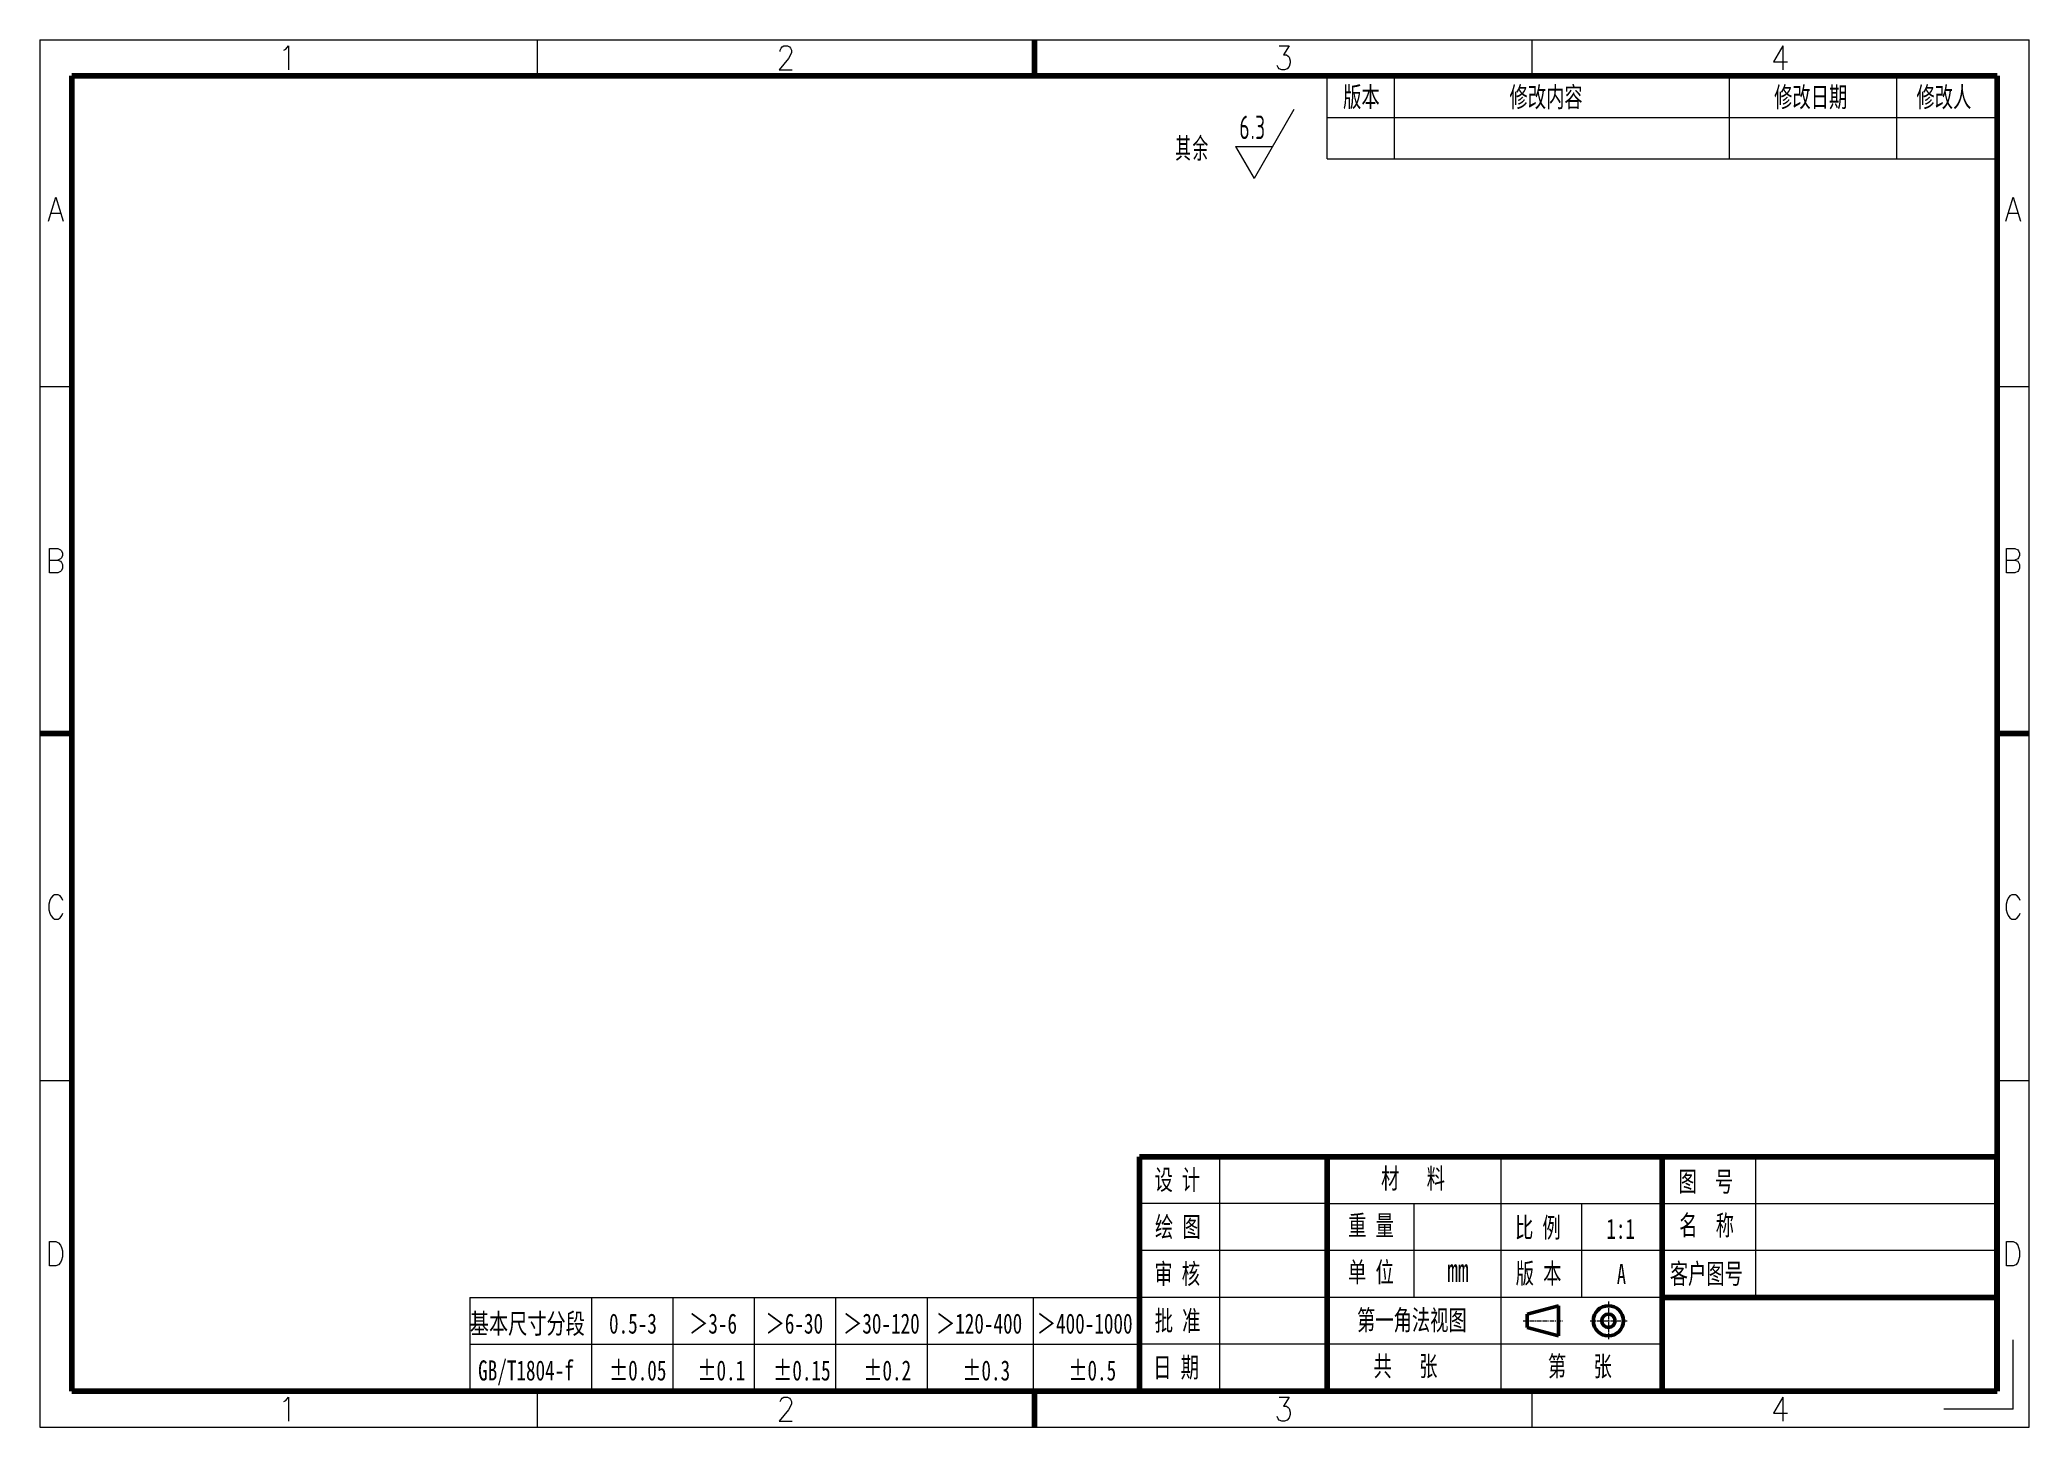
# Model space of a CAD drawing. Header units: millimetres. Extents: x 0 to 297, y 0 to 207.
import ezdxf
from ezdxf.enums import TextEntityAlignment as Align

# ---------------------------------------------------------------- set-up
doc = ezdxf.new("R2010")
doc.units = ezdxf.units.MM
doc.linetypes.add('CENTERX2', pattern=[4, 2.5, -0.5, 0.5, -0.5])
for name, color, linetype, lineweight in [('尺寸线', 3, 'Continuous', 13), ('标注线', 145, 'Continuous', 13), ('细实线', 7, 'Continuous', 13), ('轮廓线', 7, 'Continuous', 40)]:
    doc.layers.add(name, color=color, linetype=linetype, lineweight=lineweight)
doc.styles.add('MtXpl_', font='SimSun.ttf')
doc.styles.add('ZQ标准', font='geniso.shx', dxfattribs={"width": 0.667, "bigfont": 'hztxt.shx'})
doc.styles.add('宋体', font='SimSun.ttf', dxfattribs={"width": 0.7})
doc.styles.add('标准', font='geniso.shx', dxfattribs={"width": 0.667, "bigfont": 'hztxt.shx'})

# ---------------------------------------------------------------- blocks, each defined once
blk = doc.blocks.new('图框')
at = {"layer": '细实线', "color": 7, "linetype": 'Continuous', "lineweight": 18}
for p, q in [((-143.65, 100.22), (-143.65, -100.22)), ((-143.65, 100.22), (143.65, 100.22)), ((-108.4, 98.69), (-108.14, 98.86)), ((-108.14, 98.86), (-107.74, 99.36)), ((-107.74, 99.36), (-107.74, 95.86)), ((-71.83, 100.22), (-71.83, 95)), ((-36.71, 98.69), (-36.58, 99.02)), ((-36.71, 98.52), (-36.71, 98.69)), ((-36.58, 99.02), (-36.45, 99.19)), ((-36.45, 99.19), (-36.18, 99.36)), ((-36.18, 99.36), (-35.65, 99.36)), ((-35.65, 99.36), (-35.38, 99.19)), ((-35.25, 98.02), (-35.51, 97.52)), ((-35.38, 99.19), (-35.25, 99.02)), ((-35.25, 99.02), (-35.11, 98.69)), ((-35.11, 98.36), (-35.25, 98.02)), ((-35.11, 98.69), (-35.11, 98.36)), ((35.31, 99.36), (36.78, 99.36)), ((36.78, 99.36), (35.98, 98.02)), ((35.98, 98.02), (36.38, 98.02)), ((36.38, 98.02), (36.65, 97.86)), ((36.65, 97.86), (36.78, 97.69)), ((36.78, 97.69), (36.91, 97.19)), ((71.82, 100.22), (71.82, 95)), ((108.07, 99.36), (106.74, 97.02)), ((108.07, 99.36), (108.07, 95.86)), ((143.65, -100.22), (143.65, 100.22)), ((-35.51, 97.52), (-36.85, 95.86)), ((-36.85, 95.86), (-34.98, 95.86)), ((35.18, 96.19), (35.05, 96.52)), ((35.31, 96.02), (35.18, 96.19)), ((35.71, 95.86), (35.31, 96.02)), ((36.11, 95.86), (35.71, 95.86)), ((36.51, 96.02), (36.11, 95.86)), ((36.78, 96.36), (36.51, 96.02)), ((36.91, 96.86), (36.78, 96.36)), ((36.91, 97.19), (36.91, 96.86)), ((106.74, 97.02), (108.74, 97.02)), ((-143.65, 50.11), (-139, 50.11)), ((139, 50.11), (143.65, 50.11)), ((-142.26, 23.22), (-142.26, 26.72)), ((-142.26, 26.72), (-141.06, 26.72)), ((-141.06, 26.72), (-140.66, 26.55)), ((-140.66, 26.55), (-140.53, 26.39)), ((-140.53, 26.39), (-140.39, 26.05)), ((-140.39, 26.05), (-140.39, 25.72)), ((140.39, 23.22), (140.39, 26.72)), ((140.39, 26.72), (141.59, 26.72)), ((141.59, 26.72), (141.99, 26.55)), ((141.99, 26.55), (142.12, 26.39)), ((142.12, 26.39), (142.26, 26.05)), ((142.26, 26.05), (142.26, 25.72)), ((-142.26, 25.05), (-141.06, 25.05)), ((-141.06, 23.22), (-142.26, 23.22)), ((-140.66, 25.22), (-141.06, 25.05)), ((-141.06, 25.05), (-140.66, 24.89)), ((-140.66, 23.39), (-141.06, 23.22)), ((-140.53, 25.39), (-140.66, 25.22)), ((-140.66, 24.89), (-140.53, 24.72)), ((-140.53, 23.55), (-140.66, 23.39)), ((-140.39, 25.72), (-140.53, 25.39)), ((-140.53, 24.72), (-140.39, 24.39)), ((-140.39, 23.89), (-140.53, 23.55)), ((-140.39, 24.39), (-140.39, 23.89)), ((140.39, 25.05), (141.59, 25.05)), ((141.59, 23.22), (140.39, 23.22)), ((141.99, 25.22), (141.59, 25.05)), ((141.59, 25.05), (141.99, 24.89)), ((141.99, 23.39), (141.59, 23.22)), ((142.12, 25.39), (141.99, 25.22)), ((141.99, 24.89), (142.12, 24.72)), ((142.12, 23.55), (141.99, 23.39)), ((142.26, 25.72), (142.12, 25.39)), ((142.12, 24.72), (142.26, 24.39)), ((142.26, 23.89), (142.12, 23.55)), ((142.26, 24.39), (142.26, 23.89)), ((-142.19, -24.14), (-142.33, -24.64)), ((-142.33, -24.64), (-142.33, -25.47)), ((-142.33, -25.47), (-142.19, -25.97)), ((-142.06, -23.8), (-142.19, -24.14)), ((-141.79, -23.47), (-142.06, -23.8)), ((-141.53, -23.3), (-141.79, -23.47)), ((-140.99, -23.3), (-141.53, -23.3)), ((-140.73, -23.47), (-140.99, -23.3)), ((-140.46, -23.8), (-140.73, -23.47)), ((-140.33, -24.14), (-140.46, -23.8)), ((140.46, -24.14), (140.32, -24.64)), ((140.32, -24.64), (140.32, -25.47)), ((140.32, -25.47), (140.46, -25.97)), ((140.59, -23.8), (140.46, -24.14)), ((140.86, -23.47), (140.59, -23.8)), ((141.12, -23.3), (140.86, -23.47)), ((141.66, -23.3), (141.12, -23.3)), ((141.93, -23.47), (141.66, -23.3)), ((142.19, -23.8), (141.93, -23.47)), ((142.32, -24.14), (142.19, -23.8)), ((-142.19, -25.97), (-142.06, -26.3)), ((-142.06, -26.3), (-141.79, -26.64)), ((-141.79, -26.64), (-141.53, -26.8)), ((-141.53, -26.8), (-140.99, -26.8)), ((-140.99, -26.8), (-140.73, -26.64)), ((-140.73, -26.64), (-140.46, -26.3)), ((-140.46, -26.3), (-140.33, -25.97)), ((140.46, -25.97), (140.59, -26.3)), ((140.59, -26.3), (140.86, -26.64)), ((140.86, -26.64), (141.12, -26.8)), ((141.12, -26.8), (141.66, -26.8)), ((141.66, -26.8), (141.93, -26.64)), ((141.93, -26.64), (142.19, -26.3)), ((142.19, -26.3), (142.32, -25.97)), ((-143.65, -50.11), (-139, -50.11)), ((139, -50.11), (143.65, -50.11)), ((-142.26, -76.91), (-142.26, -73.41)), ((-142.26, -73.41), (-141.33, -73.41)), ((-141.33, -73.41), (-140.93, -73.58)), ((-140.93, -73.58), (-140.66, -73.91)), ((-140.66, -73.91), (-140.53, -74.24)), ((-140.53, -74.24), (-140.39, -74.74)), ((140.39, -76.91), (140.39, -73.41)), ((140.39, -73.41), (141.32, -73.41)), ((141.32, -73.41), (141.73, -73.58)), ((141.73, -73.58), (141.99, -73.91)), ((141.99, -73.91), (142.12, -74.24)), ((142.12, -74.24), (142.26, -74.74)), ((-141.33, -76.91), (-142.26, -76.91)), ((-140.93, -76.74), (-141.33, -76.91)), ((-140.66, -76.41), (-140.93, -76.74)), ((-140.53, -76.08), (-140.66, -76.41)), ((-140.39, -75.58), (-140.53, -76.08)), ((-140.39, -74.74), (-140.39, -75.58)), ((141.32, -76.91), (140.39, -76.91)), ((141.73, -76.74), (141.32, -76.91)), ((141.99, -76.41), (141.73, -76.74)), ((142.12, -76.08), (141.99, -76.41)), ((142.26, -75.58), (142.12, -76.08)), ((142.26, -74.74), (142.26, -75.58)), ((141.32, -97.61), (141.32, -87.61)), ((-108.4, -96.52), (-108.14, -96.36)), ((-108.14, -96.36), (-107.74, -95.86)), ((-107.74, -95.86), (-107.74, -99.36)), ((-71.83, -95), (-71.83, -100.22)), ((-36.71, -96.52), (-36.58, -96.19)), ((-36.58, -96.19), (-36.45, -96.02)), ((-36.45, -96.02), (-36.18, -95.86)), ((-36.18, -95.86), (-35.65, -95.86)), ((-35.65, -95.86), (-35.38, -96.02)), ((-35.25, -97.19), (-35.51, -97.69)), ((-35.38, -96.02), (-35.25, -96.19)), ((-35.25, -96.19), (-35.11, -96.52)), ((-35.11, -96.86), (-35.25, -97.19)), ((-35.11, -96.52), (-35.11, -96.86)), ((35.31, -95.86), (36.78, -95.86)), ((36.78, -95.86), (35.98, -97.19)), ((35.98, -97.19), (36.38, -97.19)), ((36.38, -97.19), (36.65, -97.36)), ((36.65, -97.36), (36.78, -97.52)), ((36.78, -97.52), (36.91, -98.02)), ((71.82, -95), (71.82, -100.22)), ((108.07, -95.86), (106.74, -98.19)), ((108.07, -95.86), (108.07, -99.36)), ((141.32, -97.61), (131.32, -97.61)), ((-143.65, -100.22), (143.65, -100.22)), ((-35.51, -97.69), (-36.85, -99.36)), ((-36.85, -99.36), (-34.98, -99.36)), ((35.18, -99.02), (35.05, -98.69)), ((35.31, -99.19), (35.18, -99.02)), ((35.71, -99.36), (35.31, -99.19)), ((36.11, -99.36), (35.71, -99.36)), ((36.51, -99.19), (36.11, -99.36)), ((36.78, -98.86), (36.51, -99.19)), ((36.91, -98.36), (36.78, -98.86)), ((36.91, -98.02), (36.91, -98.36)), ((106.74, -98.19), (108.74, -98.19))]:
    blk.add_line(p, q, dxfattribs=at)
at = {"layer": '细实线', "color": 7, "linetype": 'Continuous', "lineweight": 80}
for p, q in [((0, 100.22), (0, 95)), ((-139, 95), (-139, -95)), ((139, 95), (-139, 95)), ((139, 95), (139, -95)), ((-143.65, 0), (-139, 0)), ((139, 0), (143.65, 0)), ((-139, -95), (139, -95)), ((0, -95), (0, -100.22))]:
    blk.add_line(p, q, dxfattribs=at)
at = {"layer": '细实线', "color": 7, "linetype": 'Continuous', "lineweight": 18}
for points in [[(-142.39, 73.99), (-141.33, 77.49), (-140.26, 73.99)], [(-141.99, 75.16), (-140.66, 75.16)], [(140.26, 73.99), (141.32, 77.49), (142.39, 73.99)], [(140.66, 75.16), (141.99, 75.16)]]:
    blk.add_lwpolyline(points, dxfattribs=at)

msp = doc.modelspace()

# ---------------------------------------------------------------- linework, layer by layer
at = {"color": 3, "lineweight": 18}
for p, q in [((192.19, 201.81), (292.19, 201.81)), ((192.19, 189.4), (192.19, 201.81)), ((202.19, 201.81), (202.19, 189.4)), ((252.19, 201.81), (252.19, 189.4)), ((277.19, 201.81), (277.19, 189.4)), ((292.19, 201.81), (292.19, 189.4)), ((192.19, 195.6), (292.19, 195.6)), ((192.19, 189.4), (292.19, 189.4)), ((176.19, 5.39), (176.19, 40.39)), ((218.19, 5.39), (218.19, 40.39)), ((256.19, 19.39), (256.19, 40.39)), ((192.19, 33.39), (164.19, 33.39)), ((192.19, 33.39), (242.19, 33.39)), ((205.19, 19.39), (205.19, 33.39)), ((230.19, 19.39), (230.19, 33.39)), ((242.19, 33.39), (292.19, 33.39)), ((192.19, 26.39), (164.19, 26.39)), ((242.19, 26.39), (192.19, 26.39)), ((292.19, 26.39), (242.19, 26.39)), ((64.19, 19.39), (64.19, 5.39)), ((64.19, 19.39), (164.19, 19.39)), ((64.19, 19.39), (164.19, 19.39)), ((82.41, 5.39), (82.41, 19.39)), ((94.56, 5.39), (94.56, 19.39)), ((106.7, 5.39), (106.7, 19.39)), ((118.84, 5.39), (118.84, 19.39)), ((132.53, 5.39), (132.53, 19.39)), ((148.36, 5.39), (148.36, 19.39)), ((192.19, 19.39), (164.19, 19.39)), ((164.19, 5.39), (164.19, 19.39)), ((242.19, 19.39), (192.19, 19.39)), ((64.19, 12.39), (164.19, 12.39)), ((192.19, 12.39), (164.19, 12.39)), ((242.19, 12.39), (192.19, 12.39)), ((64.19, 5.39), (164.19, 5.39))]:
    msp.add_line(p, q, dxfattribs=at)
at = {"lineweight": 80}
for p, q in [((292.19, 40.39), (164.19, 40.39)), ((164.19, 5.39), (164.19, 40.39)), ((192.19, 5.39), (192.19, 40.39)), ((242.19, 5.39), (242.19, 40.39)), ((292.19, 5.39), (292.19, 40.39)), ((292.19, 19.39), (242.19, 19.39)), ((164.19, 5.39), (292.19, 5.39))]:
    msp.add_line(p, q, dxfattribs=at)
at = {"color": 7, "linetype": 'Continuous', "lineweight": 50}
for p, q in [((226.71, 18.14), (222.04, 16.89)), ((226.71, 13.64), (226.71, 18.14)), ((222.04, 16.89), (222.04, 14.89)), ((222.04, 14.89), (226.71, 13.64))]:
    msp.add_line(p, q, dxfattribs=at)
at = {"color": 1, "linetype": 'CENTERX2', "lineweight": 18, "ltscale": 0.25}
for p, q in [((234.18, 18.78), (234.18, 13.11)), ((221.46, 15.89), (227.39, 15.89)), ((231.48, 15.89), (237, 15.89))]:
    msp.add_line(p, q, dxfattribs=at)
at = {"color": 7, "linetype": 'Continuous', "lineweight": 50}
for radius in [2.25, 1]:
    msp.add_circle((234.18, 15.89), radius, dxfattribs=at)
at = {"layer": '尺寸线', "color": 3}
for p, q in [((187.22, 196.76), (181.28, 186.48)), ((178.51, 191.28), (184.05, 191.28)), ((178.51, 191.28), (181.28, 186.48))]:
    msp.add_line(p, q, dxfattribs=at)

# ---------------------------------------------------------------- block references
at = {"layer": '轮廓线', "xscale": 1.033762617473023, "yscale": 1.033762617473023, "zscale": 1.033762617473023}
msp.add_blockref('图框', (148.5, 103.6), dxfattribs=at)

# ---------------------------------------------------------------- texts
at = {"layer": '尺寸线', "color": 3, "char_height": 3.5, "attachment_point": 5, "style": 'ZQ标准'}
for s, insert, width in [('{\\T1.1;6.3}', (181.08, 194.12), 9.8077), ('\\T1.1;其余', (172.09, 190.87), 8.2362)]:
    msp.add_mtext(s, dxfattribs=dict(at, insert=insert, width=width))
at = {"layer": '标注线', "color": 3, "style": 'MtXpl_', "width": 0.667}
for s, p in [('版本', (194.57, 197.17)), ('修改内容', (219.41, 197.15)), ('修改日期', (258.92, 197.15)), ('修改人', (280.17, 197.15)), ('设 计', (166.42, 35.46)), ('材   料', (200.23, 35.66)), ('图  号', (244.64, 35.19)), ('绘 图', (166.49, 28.43)), ('重 量', (195.33, 28.64)), ('比 例', (220.24, 28.32)), ('名  称', (244.75, 28.66)), ('审 核', (166.39, 21.41)), ('单 位', (195.32, 21.66)), ('版 本', (220.34, 21.48)), ('客户图号', (243.34, 21.43)), ('批 准', (166.45, 14.41)), ('第一角法视图', (196.65, 14.5)), ('日 期', (166.23, 7.44)), ('共   张', (199.12, 7.63)), (' 第   张', (223.79, 7.61))]:
    msp.add_text(s, height=3, dxfattribs=at).set_placement(p)
at = {"layer": '标注线', "color": 6, "style": 'MtXpl_', "width": 0.667}
msp.add_text('mm', height=3.5, dxfattribs=at).set_placement((210.13, 21.71))
at = {"layer": '标注线', "color": 6, "insert": (236.19, 22.89), "char_height": 3, "width": 12, "attachment_point": 5, "line_spacing_factor": 0.89982, "style": '标准'}
msp.add_mtext('{\\fSimSun|b0|i0|c134|p2;\\T1.1;A}', dxfattribs=at)
at = {"layer": '标注线', "color": 6, "style": '宋体', "width": 0.7}
msp.add_attdef('1:1', text='', height=3, dxfattribs=at).set_placement((236.01, 29.63), align=Align.MIDDLE_CENTER)
at = {"layer": '轮廓线', "color": 6, "linetype": 'ByBlock', "lineweight": 25, "style": '宋体', "width": 0.7}
for s, p in [('基本尺寸分段', (64.19, 13.98)), ('0.5-3', (84.98, 13.98)), ('＞3-6', (96.94, 13.98)), ('＞6-30', (108.36, 13.98)), ('＞30-120', (119.93, 13.98)), ('＞120-400', (133.8, 13.98)), ('＞400-1000', (148.85, 13.98)), ('GB/T1804-f', (65.44, 6.98)), ('±0.05', (84.98, 6.98)), ('±0.1', (98.17, 6.98)), ('±0.15', (109.49, 6.98)), ('±0.2', (122.94, 6.98)), ('±0.3', (137.72, 6.98)), ('±0.5', (153.55, 6.98))]:
    msp.add_text(s, height=3, dxfattribs=at).set_placement(p)

doc.saveas('drawing.dxf')
